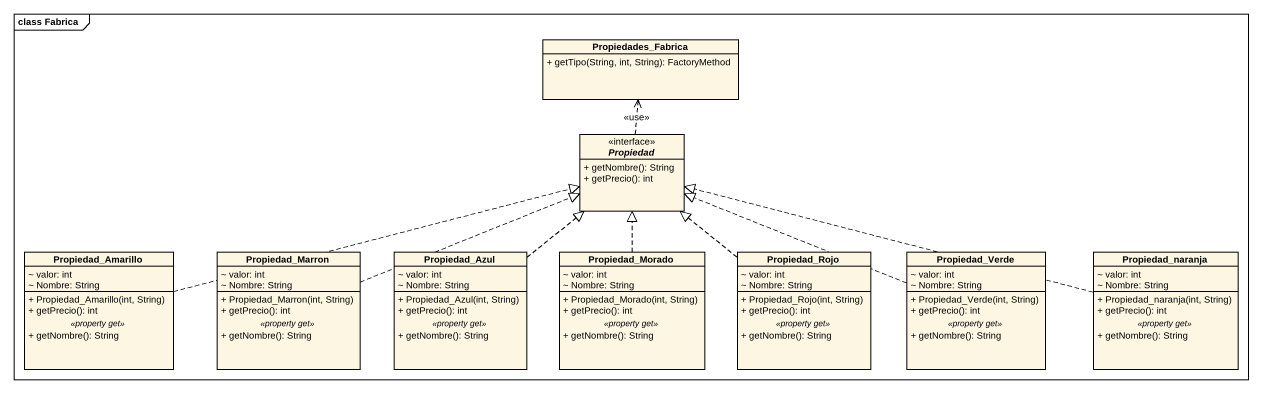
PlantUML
@startuml
mainframe class Fabrica
hide circle
hide empty members
skinparam classAttributeIconSize 0
class Propiedades_Fabrica {
  + getTipo(String, int, String): FactoryMethod
}
interface Propiedad <<interface>> {
  + getNombre(): String
  + getPrecio(): int
}
class Propiedad_Amarillo {
  ~ valor: int
  ~ Nombre: String
  --
  + Propiedad_Amarillo(int, String)
  + getPrecio(): int
  .. <<property get>> ..
  + getNombre(): String
}
class Propiedad_Marron {
  ~ valor: int
  ~ Nombre: String
  --
  + Propiedad_Marron(int, String)
  + getPrecio(): int
  .. <<property get>> ..
  + getNombre(): String
}
class Propiedad_Azul {
  ~ valor: int
  ~ Nombre: String
  --
  + Propiedad_Azul(int, String)
  + getPrecio(): int
  .. <<property get>> ..
  + getNombre(): String
}
class Propiedad_Morado {
  ~ valor: int
  ~ Nombre: String
  --
  + Propiedad_Morado(int, String)
  + getPrecio(): int
  .. <<property get>> ..
  + getNombre(): String
}
class Propiedad_Rojo {
  ~ valor: int
  ~ Nombre: String
  --
  + Propiedad_Rojo(int, String)
  + getPrecio(): int
  .. <<property get>> ..
  + getNombre(): String
}
class Propiedad_Verde {
  ~ valor: int
  ~ Nombre: String
  --
  + Propiedad_Verde(int, String)
  + getPrecio(): int
  .. <<property get>> ..
  + getNombre(): String
}
class Propiedad_naranja {
  ~ valor: int
  ~ Nombre: String
  --
  + Propiedad_naranja(int, String)
  + getPrecio(): int
  .. <<property get>> ..
  + getNombre(): String
}
Propiedad .up.> Propiedades_Fabrica : <<use>>
Propiedad_Amarillo .right.|> Propiedad
Propiedad_Marron .right.|> Propiedad
Propiedad_Azul .up.|> Propiedad
Propiedad_Morado .up.|> Propiedad
Propiedad_Rojo .up.|> Propiedad
Propiedad_Verde .left.|> Propiedad
Propiedad_naranja .left.|> Propiedad
@enduml
